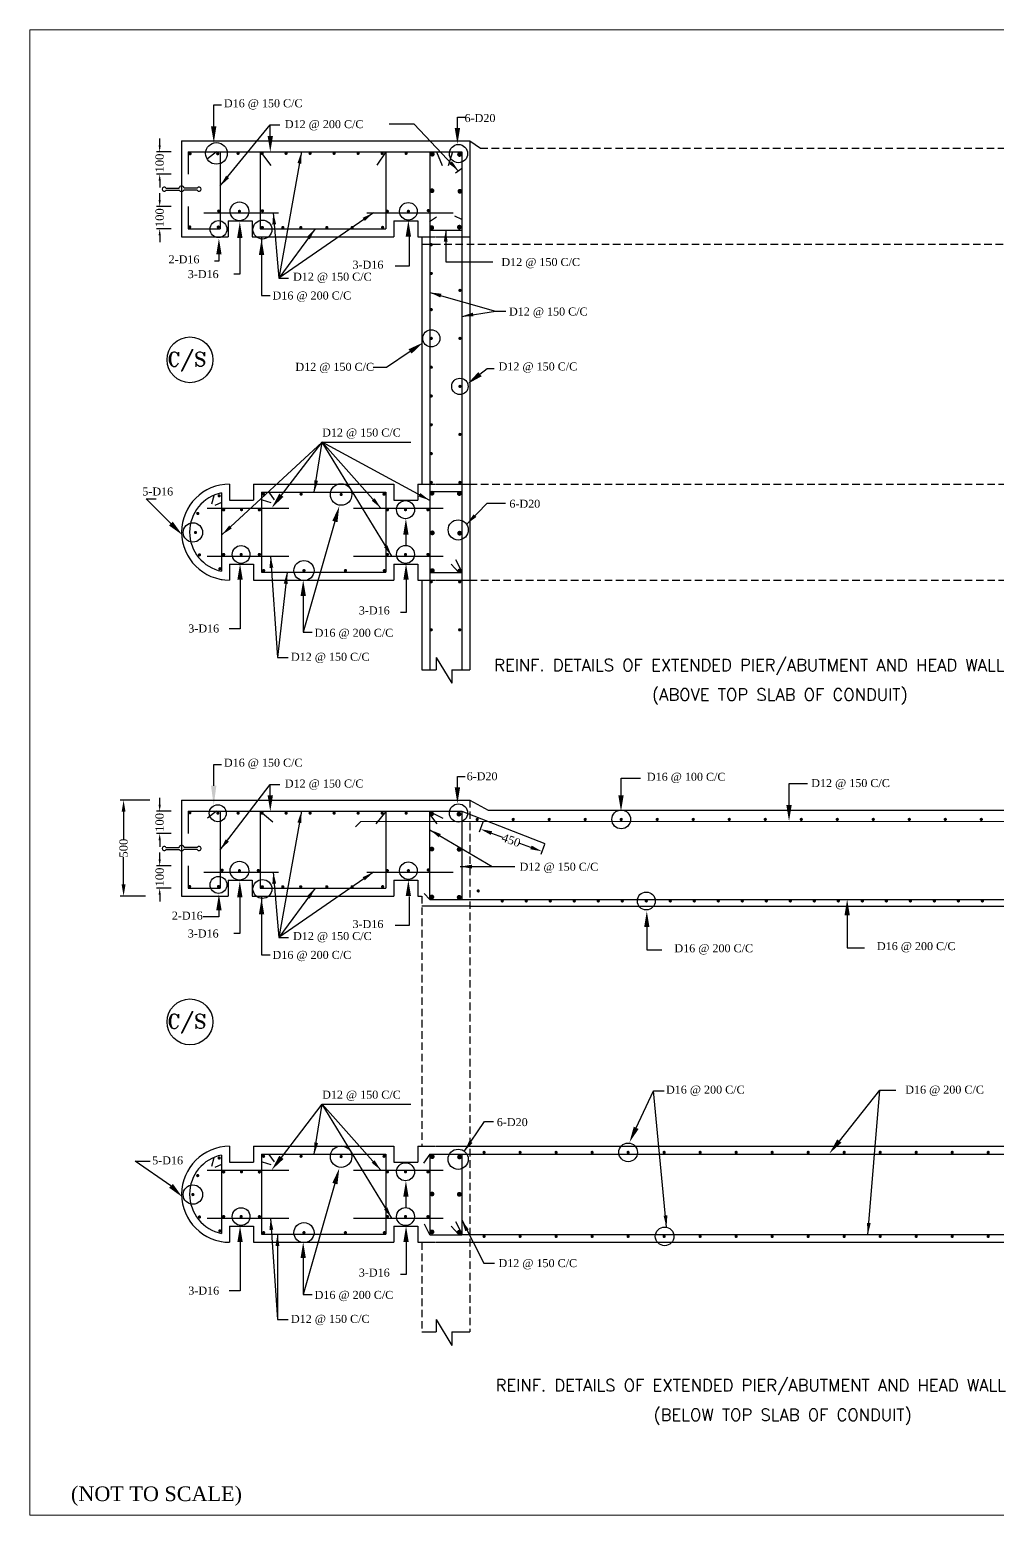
# Model space of a CAD drawing. Extents: x -545075 to 1728153, y -708141 to -305611.
# Drawn here: x 369137 to 398157, y -647264 to -602706 of the extents above; entities that cross this region are included whole.
import ezdxf

# ---------------------------------------------------------------- set-up
doc = ezdxf.new("R2010")
doc.units = 0
doc.header["$MEASUREMENT"] = 0
doc.linetypes.add('DASHED', pattern=[0.75, 0.5, -0.25])
doc.layers.get('0').update_dxf_attribs({"linetype": 'CONTINUOUS'})
doc.layers.get('DEFPOINTS').update_dxf_attribs({"linetype": 'CONTINUOUS'})
doc.layers.add('LINE', color=7, linetype='CONTINUOUS')
doc.styles.add('BIG', font='ROMANT.SHX')
doc.styles.get("Standard").update_dxf_attribs({"font": 'times.ttf', "height": 250})
doc.dimstyles.new('3', dxfattribs={"dimtxt": 225, "dimasz": 350, "dimexe": 100, "dimexo": 25, "dimgap": 9, "dimtad": 0, "dimdec": 0, "dimzin": 0, "dimdsep": 46, "dimtxsty": 'Standard', "dimcen": 0, "dimclrt": 256, "dimadec": 0, "dimazin": 0, "dimtfac": 1, "dimtdec": 0, "dimtofl": 0, "dimtmove": 2, "dimatfit": 3, "dimfxl": 1, "dimtolj": 1, "dimtzin": 0, "dimarcsym": 0})

# ---------------------------------------------------------------- blocks, each defined once
blk = doc.blocks.new('*D390')
at = {"layer": 'DEFPOINTS', "color": 0, "lineweight": -2}
for p in [(373403, -606373), (373035, -607039), (373400, -607039)]:
    blk.add_point(p, dxfattribs=at)
at = {"layer": 'LINE', "color": 0, "lineweight": -2}
for p, q in [((373035, -606173), (373035, -605973)), ((373378, -606373), (372935, -606373)), ((373375, -607039), (372935, -607039)), ((373035, -607239), (373035, -607439))]:
    blk.add_line(p, q, dxfattribs=at)
for points in [[(373002, -606173), (373069, -606173), (373035, -606373)], [(373002, -607239), (373069, -607239), (373035, -607039)]]:
    blk.add_solid(points, dxfattribs=at)
at = {"layer": 'LINE', "insert": (373035, -606706), "char_height": 250, "attachment_point": 5, "rotation": 90}
blk.add_mtext('\\A1;100', dxfattribs=at)
blk = doc.blocks.new('*D391')
at = {"layer": 'DEFPOINTS', "color": 0, "lineweight": -2}
for p in [(373403, -608011), (373035, -608677), (373400, -608677)]:
    blk.add_point(p, dxfattribs=at)
at = {"layer": 'LINE', "color": 0, "lineweight": -2}
for p, q in [((373035, -607811), (373035, -607611)), ((373378, -608011), (372935, -608011)), ((373375, -608677), (372935, -608677)), ((373035, -608877), (373035, -609077))]:
    blk.add_line(p, q, dxfattribs=at)
for points in [[(373002, -607811), (373069, -607811), (373035, -608011)], [(373002, -608877), (373069, -608877), (373035, -608677)]]:
    blk.add_solid(points, dxfattribs=at)
at = {"layer": 'LINE', "insert": (373035, -608344), "char_height": 250, "attachment_point": 5, "rotation": 90}
blk.add_mtext('\\A1;100', dxfattribs=at)
blk = doc.blocks.new('*D392')
at = {"layer": 'DEFPOINTS', "color": 0, "lineweight": -2}
for p in [(373403, -626150), (373035, -626816), (373400, -626816)]:
    blk.add_point(p, dxfattribs=at)
at = {"layer": 'LINE', "color": 0, "lineweight": -2}
for p, q in [((373035, -625950), (373035, -625750)), ((373378, -626150), (372935, -626150)), ((373375, -626816), (372935, -626816)), ((373035, -627016), (373035, -627216))]:
    blk.add_line(p, q, dxfattribs=at)
for points in [[(373002, -625950), (373069, -625950), (373035, -626150)], [(373002, -627016), (373069, -627016), (373035, -626816)]]:
    blk.add_solid(points, dxfattribs=at)
at = {"layer": 'LINE', "insert": (373035, -626483), "char_height": 250, "attachment_point": 5, "rotation": 90}
blk.add_mtext('\\A1;100', dxfattribs=at)
blk = doc.blocks.new('*D393')
at = {"layer": 'DEFPOINTS', "color": 0, "lineweight": -2}
for p in [(373403, -627788), (373035, -628454), (373400, -628454)]:
    blk.add_point(p, dxfattribs=at)
at = {"layer": 'LINE', "color": 0, "lineweight": -2}
for p, q in [((373378, -627788), (372935, -627788)), ((373035, -627588), (373035, -627388)), ((373375, -628454), (372935, -628454)), ((373035, -628654), (373035, -628854))]:
    blk.add_line(p, q, dxfattribs=at)
for points in [[(373002, -627588), (373069, -627588), (373035, -627788)], [(373002, -628654), (373069, -628654), (373035, -628454)]]:
    blk.add_solid(points, dxfattribs=at)
at = {"layer": 'LINE', "insert": (373035, -628121), "char_height": 250, "attachment_point": 5, "rotation": 90}
blk.add_mtext('\\A1;100', dxfattribs=at)
blk = doc.blocks.new('*D559')
at = {"layer": 'DEFPOINTS', "color": 0, "linetype": 'ByBlock', "lineweight": -2}
for p in [(382741, -626450), (384500, -627351), (384584, -627118)]:
    blk.add_point(p, dxfattribs=at)
at = {"layer": 'LINE', "color": 0, "linetype": 'ByBlock', "lineweight": -2}
for p, q in [((382732, -626474), (382622, -626777)), ((382985, -626802), (383318, -626923)), ((384170, -627232), (383838, -627111)), ((384575, -627141), (384465, -627445))]:
    blk.add_line(p, q, dxfattribs=at)
for points in [[(383005, -626748), (382966, -626857), (382656, -626683)], [(384190, -627177), (384151, -627287), (384500, -627351)]]:
    blk.add_solid(points, dxfattribs=at)
at = {"layer": 'LINE', "linetype": 'ByBlock', "lineweight": -2, "insert": (383578, -627017), "char_height": 250, "attachment_point": 5, "rotation": 340.0864}
blk.add_mtext('\\A1;450', dxfattribs=at)
blk = doc.blocks.new('*D560')
at = {"layer": 'DEFPOINTS', "color": 0, "linetype": 'ByBlock', "lineweight": -2}
for p in [(372760, -625814), (371952, -628694), (372635, -628694)]:
    blk.add_point(p, dxfattribs=at)
at = {"layer": 'LINE', "color": 0, "linetype": 'ByBlock', "lineweight": -2}
for p, q in [((372735, -625814), (371852, -625814)), ((371952, -626164), (371952, -626983)), ((371952, -628344), (371952, -627524)), ((372610, -628694), (371852, -628694))]:
    blk.add_line(p, q, dxfattribs=at)
for points in [[(371894, -626164), (372010, -626164), (371952, -625814)], [(371894, -628344), (372010, -628344), (371952, -628694)]]:
    blk.add_solid(points, dxfattribs=at)
at = {"layer": 'LINE', "linetype": 'ByBlock', "lineweight": -2, "insert": (371952, -627254), "char_height": 250, "attachment_point": 5, "rotation": 90}
blk.add_mtext('\\A1;500', dxfattribs=at)

msp = doc.modelspace()

# ---------------------------------------------------------------- linework, layer by layer
at = {"linetype": 'Continuous'}
for p, q in [((373224.365, -607456.024), (373613.391, -607456.024)), ((373224.365, -607522.279), (373624.412, -607522.279)), ((374162.793, -607522.279), (373762.746, -607522.279)), ((374162.793, -607456.024), (373773.768, -607456.024)), ((373224.365, -627233.18), (373613.391, -627233.18)), ((373224.365, -627299.435), (373624.412, -627299.435)), ((374162.793, -627299.435), (373762.746, -627299.435)), ((374162.793, -627233.18), (373773.768, -627233.18))]:
    msp.add_line(p, q, dxfattribs=at)
at = {"color": 7, "linetype": 'ByBlock', "lineweight": 20}
msp.add_lwpolyline([(369136.907, -647264.307), (369136.907, -602706.379), (432148.118, -602706.379), (432148.118, -647264.307), (369136.907, -647264.307)], close=True, dxfattribs=at)
at = {"linetype": 'Continuous'}
for centre, radius, start, end in [((373171.823, -607489.151), 62.114, 32.2309526, 327.7690474), ((373693.579, -607476.729), 82.818, 14.4775122, 165.5224878), ((373693.579, -607476.729), 82.818, 213.367013, 326.632987), ((374215.335, -607489.151), 62.114, 212.2309526, 147.7690474), ((373171.823, -627266.308), 62.114, 32.2309526, 327.7690474), ((373693.579, -627253.885), 82.818, 14.4775122, 165.5224878), ((373693.579, -627253.885), 82.818, 213.367013, 326.632987), ((374215.335, -627266.308), 62.114, 212.2309526, 147.7690474)]:
    msp.add_arc(centre, radius, start, end, dxfattribs=at)
at = {"layer": 'DEFPOINTS', "color": 0, "linetype": 'ByBlock'}
for p in [(392551.45, -606255.729), (392551.45, -626114.885)]:
    msp.add_point(p, dxfattribs=at)
at = {"layer": 'LINE', "color": 5}
for p, q in [((374654.898, -605605.783), (374654.898, -604964.255)), ((374654.898, -604964.255), (374889.874, -604964.255)), ((381965.295, -605329.404), (382200.272, -605329.404)), ((376351.954, -605564.142), (376639.148, -605564.142)), ((375438.154, -608951.241), (375438.154, -610036.163)), ((376090.868, -608916.729), (376090.868, -610676.223)), ((374811.549, -609644.933), (374681.006, -609644.933)), ((375438.154, -610036.163), (375255.394, -610036.163)), ((376613.04, -610154.582), (376900.234, -610154.582)), ((376086.895, -610676.223), (376347.98, -610676.223)), ((380545.875, -612356.086), (379834.803, -612839.728)), ((379834.803, -612839.728), (379434.05, -612839.728)), ((382852.244, -612863.278), (383064.407, -612863.278)), ((376685.105, -616669.298), (377908.053, -615076.718)), ((377908.053, -615076.718), (380566.512, -615076.718)), ((373374.36, -617521.701), (372631.593, -616779.689)), ((372631.593, -616779.689), (372929.24, -616779.689)), ((378290.179, -617457.435), (377339.818, -620780.318)), ((380419.872, -617851.595), (380419.872, -618189.229)), ((375445.705, -619205.941), (375445.705, -620672.193)), ((380424.517, -619205.941), (380424.517, -620185.63)), ((377339.818, -619692.504), (377339.818, -620780.318)), ((380424.517, -620185.63), (380262.165, -620185.63)), ((375445.705, -620672.193), (375121, -620672.193)), ((377339.818, -620780.318), (377610.406, -620780.318)), ((374654.898, -625382.94), (374654.898, -624741.412)), ((374654.898, -624741.412), (374889.874, -624741.412)), ((381965.295, -625106.56), (382200.272, -625106.56)), ((376351.954, -625341.299), (376639.148, -625341.299)), ((386871.469, -625673.527), (386871.469, -625153.01)), ((386871.469, -625153.01), (387453.005, -625153.01)), ((391911.451, -625964), (391911.451, -625314.383)), ((391911.451, -625314.383), (392460.68, -625314.383)), ((376090.868, -628693.885), (376090.868, -630453.379)), ((375438.154, -628728.397), (375438.154, -629813.32)), ((374811.549, -629316.089), (374335.842, -629316.089)), ((393654.198, -629267.065), (393654.198, -630239.429)), ((375438.154, -629813.32), (375255.394, -629813.32)), ((376613.04, -629931.738), (376900.234, -629931.738)), ((387644.989, -629622.087), (387644.989, -630303.979)), ((376090.868, -630453.379), (376351.954, -630453.379)), ((387644.989, -630303.979), (388097.295, -630303.979)), ((393654.198, -630239.429), (394171.119, -630239.429)), ((376685.105, -636528.454), (377908.053, -634935.875)), ((377908.053, -634935.875), (380566.512, -634935.875)), ((387326.205, -635644.059), (387842.186, -634533.161)), ((387842.186, -634533.161), (388164.129, -634533.161)), ((393419.665, -636038.774), (394637.393, -634510.087)), ((394637.393, -634510.087), (395026.659, -634510.087)), ((394637.393, -634510.087), (395117.393, -634510.087)), ((373374.36, -637380.858), (372303, -636638.845)), ((372303, -636638.845), (372754, -636638.845)), ((378290.179, -637316.591), (377339.818, -640639.475)), ((380419.872, -637710.751), (380419.872, -638048.385)), ((375445.705, -639065.097), (375445.705, -640531.349)), ((380424.517, -639065.097), (380424.517, -640044.786)), ((377339.818, -639551.66), (377339.818, -640639.475)), ((380424.517, -640044.786), (380262.165, -640044.786)), ((375445.705, -640531.349), (375121, -640531.349)), ((377339.818, -640639.475), (377610.406, -640639.475))]:
    msp.add_line(p, q, dxfattribs=at)
at = {"layer": 'LINE'}
for p, q in [((381965.295, -605657.947), (381965.295, -605329.404)), ((376351.954, -605892.686), (376351.954, -605564.142)), ((373693.579, -606036.729), (373693.579, -608916.729)), ((373693.579, -606036.729), (382333.579, -606036.729)), ((373890.977, -606372.729), (373888.198, -607038.642)), ((373890.977, -606372.729), (382093.579, -606372.729)), ((374742.899, -606372.729), (374472.549, -606578.595)), ((374850.977, -606372.729), (374850.977, -608676.729)), ((376050.977, -606372.729), (376050.977, -608676.729)), ((376062.522, -606371.771), (376373.521, -606777.07)), ((379813.579, -606373.419), (379543.163, -606771.07)), ((379813.579, -606372.729), (379813.579, -608676.729)), ((381133.579, -606372.729), (381133.579, -621901.604)), ((381332.953, -606371.771), (381504.507, -606777.07)), ((381814.369, -606372.729), (381689.144, -606786.299)), ((382093.579, -606372.729), (382093.579, -621901.604)), ((382333.579, -606036.729), (382333.579, -621901.604)), ((382091.008, -606879.692), (381911.839, -607011.439)), ((373890.977, -608010.815), (373888.198, -608676.729)), ((374361.903, -608196.729), (376602.308, -608196.729)), ((375090.977, -608436.729), (375090.977, -608916.729)), ((375090.977, -608436.729), (375810.977, -608436.729)), ((375810.977, -608436.729), (375810.977, -608916.729)), ((380053.579, -608436.729), (380053.579, -608916.729)), ((380773.579, -608436.729), (380773.579, -608916.729)), ((381124.492, -608457.955), (381334.842, -608317.757)), ((382093.579, -608399.798), (381887.899, -608303.606)), ((380893.579, -608916.729), (380893.579, -616335.729)), ((381133.579, -608717.434), (382093.579, -608717.434)), ((374811.549, -609446.8), (374811.549, -609644.933)), ((382641.048, -613038.633), (382852.244, -612863.278)), ((374893.579, -616599.974), (374893.579, -618951.484)), ((375133.579, -616335.729), (375133.579, -616815.729)), ((375853.579, -616335.729), (375853.579, -616815.729)), ((376093.579, -616575.729), (376093.579, -618975.729)), ((376310.043, -616579.808), (376472.469, -616807.464)), ((379813.579, -616575.729), (379813.579, -618975.729)), ((380053.579, -616335.729), (380053.579, -616815.729)), ((380773.579, -616335.729), (380773.579, -616815.729)), ((381133.579, -616555.253), (382093.579, -616555.253)), ((374658.727, -616685.829), (374586.944, -616938.786)), ((374891.702, -616887.059), (374688.064, -616972.459)), ((376111.888, -616807.464), (376370.206, -616885.597)), ((375133.579, -618735.729), (375133.579, -619215.729)), ((375853.579, -618735.729), (375853.579, -619215.729)), ((380053.579, -618735.729), (380053.579, -619215.729)), ((380773.579, -618735.729), (380773.579, -619215.729)), ((382000.459, -618977.702), (381774.179, -618734.05)), ((374893.579, -619195.588), (374893.579, -619215.729)), ((380893.579, -619215.729), (380893.579, -621901.604)), ((381133.579, -618990.786), (382093.579, -618990.786)), ((381331.461, -621535.105), (381331.461, -621901.604)), ((381331.461, -621535.105), (381796.852, -622309.97)), ((380893.579, -621901.604), (381331.461, -621901.604)), ((381796.852, -621901.604), (381796.852, -622309.97)), ((381796.852, -621901.604), (382333.579, -621901.604)), ((381965.295, -625435.104), (381965.295, -625106.56)), ((376351.954, -625669.842), (376351.954, -625341.299)), ((373693.579, -625813.885), (373693.579, -628693.885)), ((373693.579, -625813.885), (382333.579, -625813.885)), ((373890.977, -626149.885), (373888.198, -626815.798)), ((373890.977, -626149.885), (382093.579, -626149.885)), ((374742.899, -626149.885), (374472.549, -626355.751)), ((374850.977, -626149.885), (374850.977, -628453.885)), ((376050.571, -626148.927), (376433.244, -626469.061)), ((376050.977, -626149.885), (376050.977, -628453.885)), ((379813.579, -626150.575), (379515.28, -626523.541)), ((379813.579, -626149.885), (379813.579, -628453.885)), ((381133.579, -628795.59), (381133.579, -626149.885)), ((381155.62, -626272.894), (381344.507, -626522.536)), ((381190.712, -626187.747), (381527.501, -626350.256)), ((382093.579, -626149.885), (382093.579, -628795.59)), ((373890.977, -627787.972), (373888.198, -628453.885)), ((374361.903, -627973.885), (376602.308, -627973.885)), ((375090.977, -628213.885), (375090.977, -628693.885)), ((375090.977, -628213.885), (375810.977, -628213.885)), ((375810.977, -628213.885), (375810.977, -628693.885)), ((380053.579, -628213.885), (380053.579, -628693.885)), ((380773.579, -628213.885), (380773.579, -628693.885)), ((381142.579, -628791.59), (380968.021, -628615.942)), ((374811.549, -629117.956), (374811.549, -629316.089)), ((381133.579, -628795.59), (382093.579, -628795.59)), ((382093.579, -628795.59), (403069.579, -628795.59)), ((382780.821, -635449.025), (383045.404, -635449.025)), ((375133.579, -636194.885), (375133.579, -636674.885)), ((375853.579, -636194.885), (375853.579, -636674.885)), ((380053.579, -636194.885), (380053.579, -636674.885)), ((380773.579, -636194.885), (380773.579, -636674.885)), ((374658.727, -636544.985), (374586.944, -636797.942)), ((374893.579, -636459.13), (374893.579, -638810.64)), ((376093.579, -636434.885), (376093.579, -638834.885)), ((376111.888, -636666.62), (376370.206, -636744.753)), ((376310.043, -636438.965), (376472.469, -636666.62)), ((379813.579, -636434.885), (379813.579, -638834.885)), ((381133.579, -636437.81), (380952.07, -636701.615)), ((381133.579, -636437.81), (382093.579, -636437.81)), ((381133.579, -636437.81), (381133.579, -638849.943)), ((382093.586, -636437.81), (382093.579, -638849.943)), ((374891.702, -636746.215), (374688.064, -636831.615)), ((375133.579, -638594.885), (375133.579, -639074.885)), ((375853.579, -638594.885), (375853.579, -639074.885)), ((380053.579, -638594.885), (380053.579, -639074.885)), ((380773.579, -638594.885), (380773.579, -639074.885)), ((381133.579, -638849.943), (380978.675, -638531.855)), ((381133.579, -638849.943), (382093.579, -638849.943)), ((382000.459, -638836.859), (381774.179, -638593.206)), ((403069.579, -638847.677), (382093.579, -638847.622)), ((374893.579, -639054.744), (374893.579, -639074.885)), ((381331.461, -641394.261), (381331.461, -641760.761)), ((381331.461, -641394.261), (381796.852, -642169.126)), ((380893.579, -641760.761), (381331.461, -641760.761)), ((381796.852, -641760.761), (381796.852, -642169.126)), ((381796.852, -641760.761), (382333.579, -641760.761))]:
    msp.add_line(p, q, dxfattribs=at)
at = {"layer": 'LINE', "color": 0, "linetype": 'ByBlock', "lineweight": -2}
for p, q in [((382333.579, -606036.729), (382652.842, -606255.729)), ((382333.579, -625813.885), (382886.842, -626114.885)), ((379067.842, -626450.885), (378912.842, -626611)), ((382093.579, -626149.885), (384583.991, -627117.751)), ((382333.579, -628994.885), (380893.579, -628994.885))]:
    msp.add_line(p, q, dxfattribs=at)
at = {"layer": 'LINE', "color": 0, "linetype": 'DASHED', "ltscale": 450}
for p, q in [((382652.842, -606255.729), (400155.999, -606255.729)), ((380893.579, -609135.729), (402829.579, -609135.729)), ((382333.579, -616335.729), (402829.579, -616335.729)), ((382333.579, -619215.729), (402829.579, -619215.729)), ((382333.579, -625813.885), (382333.579, -641760.761)), ((380893.579, -628693.885), (380893.579, -636194.885)), ((380893.579, -639074.885), (380893.579, -641760.761))]:
    msp.add_line(p, q, dxfattribs=at)
at = {"layer": 'LINE', "linetype": 'Continuous'}
for p, q in [((379247.441, -608196.729), (381840.899, -608196.729)), ((379290.043, -608196.729), (381650.341, -608196.729)), ((380053.579, -608436.729), (380173.579, -608436.729)), ((380053.579, -608436.729), (380773.579, -608436.729)), ((373693.579, -608916.729), (375090.977, -608916.729)), ((373890.977, -608676.729), (374850.977, -608676.729)), ((375810.977, -608916.729), (380010.977, -608916.729)), ((376050.977, -608676.729), (379770.977, -608676.729)), ((378733.579, -608916.729), (380053.579, -608916.729)), ((378832.99, -608676.729), (379813.579, -608676.729)), ((375853.579, -616335.729), (380053.579, -616335.729)), ((376093.579, -616575.729), (379813.579, -616575.729)), ((374458.008, -617055.729), (376905.367, -617055.729)), ((375133.579, -616815.729), (375853.579, -616815.729)), ((378847.072, -617055.729), (381537.144, -617055.729)), ((380053.579, -616815.729), (380773.579, -616815.729)), ((380053.579, -616815.729), (380173.579, -616815.729)), ((374458.008, -618495.729), (376905.367, -618495.729)), ((375133.579, -618735.729), (375853.579, -618735.729)), ((378847.072, -618495.729), (381537.144, -618495.729)), ((380053.579, -618735.729), (380773.579, -618735.729)), ((380053.579, -618735.729), (380173.579, -618735.729)), ((375853.579, -619215.729), (380053.579, -619215.729)), ((376093.579, -618975.729), (379813.579, -618975.729)), ((379067.842, -626450.885), (404628.764, -626445.043)), ((382886.842, -626114.885), (399926.383, -626114.885)), ((379247.441, -627973.885), (381840.899, -627973.885)), ((379290.043, -627973.885), (381650.341, -627973.885)), ((380053.579, -628213.885), (380173.579, -628213.885)), ((380053.579, -628213.885), (380773.579, -628213.885)), ((373693.579, -628693.885), (375090.977, -628693.885)), ((373890.977, -628453.885), (374850.977, -628453.885)), ((375810.977, -628693.885), (380010.977, -628693.885)), ((376050.977, -628453.885), (379770.977, -628453.885)), ((378733.579, -628693.885), (380053.579, -628693.885)), ((378832.99, -628453.885), (379813.579, -628453.885)), ((382333.579, -628994.885), (402829.579, -628994.885)), ((375853.579, -636194.885), (380053.579, -636194.885)), ((382333.579, -636194.885), (402829.579, -636194.885)), ((375133.579, -636674.885), (375853.579, -636674.885)), ((376093.579, -636434.885), (379813.579, -636434.885)), ((380053.579, -636674.885), (380773.579, -636674.885)), ((380053.579, -636674.885), (380173.579, -636674.885)), ((381692.926, -636437.919), (403069.579, -636432.078)), ((374458.008, -636914.885), (376905.367, -636914.885)), ((378847.072, -636914.885), (381537.144, -636914.885)), ((374458.008, -638354.885), (376905.367, -638354.885)), ((378847.072, -638354.885), (381537.144, -638354.885)), ((375133.579, -638594.885), (375853.579, -638594.885)), ((376093.579, -638834.885), (379813.579, -638834.885)), ((380053.579, -638594.885), (380773.579, -638594.885)), ((380053.579, -638594.885), (380173.579, -638594.885)), ((375853.579, -639074.885), (380053.579, -639074.885)), ((382333.579, -639074.885), (402829.579, -639074.885))]:
    msp.add_line(p, q, dxfattribs=at)
at = {"layer": 'LINE', "linetype": 'DASHED'}
for p, q in [((380773.579, -608916.729), (382333.579, -608916.729)), ((380773.579, -616335.729), (382333.579, -616335.729)), ((380773.579, -619215.729), (382333.579, -619215.729)), ((380773.579, -628693.885), (380893.579, -628693.885)), ((380773.579, -636194.885), (382333.579, -636194.885)), ((380773.579, -639074.885), (382333.579, -639074.885))]:
    msp.add_line(p, q, dxfattribs=at)
at = {"layer": 'LINE'}
for points, const_width in [([(373922.091, -606426.365, 1), (373970.091, -606426.365, 1)], 48), ([(374751.091, -606426.365, 1), (374799.091, -606426.365, 1)], 48), ([(375362.091, -606415.365, 1), (375410.091, -606415.365, 1)], 48), ([(376082.091, -606415.365, 1), (376130.091, -606415.365, 1)], 48), ([(376802.091, -606415.365, 1), (376850.091, -606415.365, 1)], 48), ([(377522.091, -606415.365, 1), (377570.091, -606415.365, 1)], 48), ([(378242.091, -606415.365, 1), (378290.091, -606415.365, 1)], 48), ([(378962.091, -606415.365, 1), (379010.091, -606415.365, 1)], 48), ([(379682.091, -606415.365, 1), (379730.091, -606415.365, 1)], 48), ([(380402.091, -606415.365, 1), (380450.091, -606415.365, 1)], 48), ([(381173.726, -606438.443, 1), (381245.726, -606438.443, 1)], 72), ([(381992.573, -606448.419, 1), (382064.573, -606448.419, 1)], 72), ([(381166.09, -607535.791, 1), (381238.09, -607535.791, 1)], 72), ([(382004.735, -607551.75, 1), (382076.735, -607551.75, 1)], 72), ([(374782.025, -608146.69, 1), (374830.025, -608146.69, 1)], 48), ([(375403.089, -608153.508, 1), (375451.089, -608153.508, 1)], 48), ([(376092.401, -608138.619, 1), (376140.401, -608138.619, 1)], 48), ([(379838.368, -608152.342, 1), (379886.368, -608152.342, 1)], 48), ([(380471.122, -608152.342, 1), (380519.122, -608152.342, 1)], 48), ([(381066.096, -608131.831, 1), (381114.096, -608131.831, 1)], 48), ([(373913.441, -608623.582, 1), (373961.441, -608623.582, 1)], 48), ([(374768.2, -608625.582, 1), (374816.2, -608625.582, 1)], 48), ([(376089.995, -608639.459, 1), (376137.995, -608639.459, 1)], 48), ([(376703.409, -608639.459, 1), (376751.409, -608639.459, 1)], 48), ([(377241.701, -608639.459, 1), (377289.701, -608639.459, 1)], 48), ([(378022.409, -608639.459, 1), (378070.409, -608639.459, 1)], 48), ([(378782.205, -608639.459, 1), (378830.205, -608639.459, 1)], 48), ([(379697.541, -608636.193, 1), (379745.541, -608636.193, 1)], 48), ([(381158.106, -608644.97, 1), (381230.106, -608644.97, 1)], 72), ([(381988.761, -608629.011, 1), (382060.761, -608629.011, 1)], 72), ([(381156.545, -609153.872, 1), (381204.545, -609153.872, 1)], 48), ([(381156.545, -610017.872, 1), (381204.545, -610017.872, 1)], 48), ([(382015.657, -610524.872, 1), (382063.657, -610524.872, 1)], 48), ([(381156.545, -611100.872, 1), (381204.545, -611100.872, 1)], 48), ([(381156.545, -611964.872, 1), (381204.545, -611964.872, 1)], 48), ([(382015.657, -611964.872, 1), (382063.657, -611964.872, 1)], 48), ([(381156.545, -612828.872, 1), (381204.545, -612828.872, 1)], 48), ([(382015.657, -613404.872, 1), (382063.657, -613404.872, 1)], 48), ([(381156.545, -613692.872, 1), (381204.545, -613692.872, 1)], 48), ([(381156.545, -614556.872, 1), (381204.545, -614556.872, 1)], 48), ([(382015.657, -614844.872, 1), (382063.657, -614844.872, 1)], 48), ([(381156.545, -615420.872, 1), (381204.545, -615420.872, 1)], 48), ([(374795.467, -616688.038, 1), (374843.467, -616688.038, 1)], 48), ([(376127.082, -616636.967, 1), (376175.082, -616636.967, 1)], 48), ([(377251.995, -616636.967, 1), (377299.995, -616636.967, 1)], 48), ([(378453.173, -616646.491, 1), (378501.173, -616646.491, 1)], 48), ([(379740.149, -616636.967, 1), (379788.149, -616636.967, 1)], 48), ([(381167.912, -616608.049, 1), (381239.912, -616608.049, 1)], 72), ([(381156.545, -616284.872, 1), (381204.545, -616284.872, 1)], 48), ([(381986.759, -616618.025, 1), (382058.759, -616618.025, 1)], 72), ([(382015.657, -616284.872, 1), (382063.657, -616284.872, 1)], 48), ([(374930.025, -617107.849, 1), (374978.025, -617107.849, 1)], 48), ([(375465.845, -617101.346, 1), (375513.845, -617101.346, 1)], 48), ([(376001.233, -617107.849, 1), (376049.233, -617107.849, 1)], 48), ([(379840.372, -617105.635, 1), (379888.372, -617105.635, 1)], 48), ([(380383.893, -617101.515, 1), (380431.893, -617101.515, 1)], 48), ([(381057.861, -617105.635, 1), (381105.861, -617105.635, 1)], 48), ([(374152.637, -617216.28, 1), (374200.637, -617216.28, 1)], 48), ([(374084.482, -617785.954, 1), (374132.482, -617785.954, 1)], 48), ([(381176.07, -617797.649, 1), (381248.07, -617797.649, 1)], 72), ([(381994.917, -617807.625, 1), (382066.917, -617807.625, 1)], 72), ([(374204.478, -618459.204, 1), (374252.478, -618459.204, 1)], 48), ([(374930.025, -618445.963, 1), (374978.025, -618445.963, 1)], 48), ([(375453.148, -618445.963, 1), (375501.148, -618445.963, 1)], 48), ([(376001.233, -618445.963, 1), (376049.233, -618445.963, 1)], 48), ([(379840.372, -618445.084, 1), (379888.372, -618445.084, 1)], 48), ([(380383.893, -618445.084, 1), (380431.893, -618445.084, 1)], 48), ([(381057.861, -618445.084, 1), (381105.861, -618445.084, 1)], 48), ([(374816.204, -618873.512, 1), (374864.204, -618873.512, 1)], 48), ([(376128.951, -618928.39, 1), (376176.951, -618928.39, 1)], 48), ([(377338.852, -618928.39, 1), (377386.852, -618928.39, 1)], 48), ([(378581.902, -618928.39, 1), (378629.902, -618928.39, 1)], 48), ([(379750.368, -618928.39, 1), (379798.368, -618928.39, 1)], 48), ([(381176.186, -618932.435, 1), (381248.186, -618932.435, 1)], 72), ([(381995.033, -618942.411, 1), (382067.033, -618942.411, 1)], 72), ([(381156.545, -619266.303, 1), (381204.545, -619266.303, 1)], 48), ([(382009.479, -619266.303, 1), (382057.479, -619266.303, 1)], 48), ([(381156.545, -620706.303, 1), (381204.545, -620706.303, 1)], 48), ([(382009.479, -620706.303, 1), (382057.479, -620706.303, 1)], 48), ([(373917.091, -626191.521, 1), (373965.091, -626191.521, 1)], 48), ([(374754.091, -626206.521, 1), (374802.091, -626206.521, 1)], 48), ([(375362.091, -626204.521, 1), (375410.091, -626204.521, 1)], 48), ([(376082.091, -626204.521, 1), (376130.091, -626204.521, 1)], 48), ([(376802.091, -626204.521, 1), (376850.091, -626204.521, 1)], 48), ([(377522.091, -626204.521, 1), (377570.091, -626204.521, 1)], 48), ([(378242.091, -626204.521, 1), (378290.091, -626204.521, 1)], 48), ([(378962.091, -626204.521, 1), (379010.091, -626204.521, 1)], 48), ([(379682.091, -626204.521, 1), (379730.091, -626204.521, 1)], 48), ([(380402.091, -626204.521, 1), (380450.091, -626204.521, 1)], 48), ([(381154.712, -626223.747, 1), (381226.712, -626223.747, 1)], 72), ([(381973.559, -626233.724, 1), (382045.559, -626233.724, 1)], 72), ([(382534.019, -626394.42, 1), (382582.019, -626394.42, 1)], 48), ([(383614.019, -626392.42, 1), (383662.019, -626392.42, 1)], 48), ([(384694.019, -626392.42, 1), (384742.019, -626392.42, 1)], 48), ([(385774.019, -626392.42, 1), (385822.019, -626392.42, 1)], 48), ([(386854.019, -626392.42, 1), (386902.019, -626392.42, 1)], 48), ([(387934.019, -626392.42, 1), (387982.019, -626392.42, 1)], 48), ([(389014.019, -626392.42, 1), (389062.019, -626392.42, 1)], 48), ([(390094.019, -626392.42, 1), (390142.019, -626392.42, 1)], 48), ([(391174.019, -626392.42, 1), (391222.019, -626392.42, 1)], 48), ([(392254.019, -626392.42, 1), (392302.019, -626392.42, 1)], 48), ([(393334.019, -626392.42, 1), (393382.019, -626392.42, 1)], 48), ([(394414.019, -626392.42, 1), (394462.019, -626392.42, 1)], 48), ([(395494.019, -626392.42, 1), (395542.019, -626392.42, 1)], 48), ([(396574.019, -626392.42, 1), (396622.019, -626392.42, 1)], 48), ([(397654.019, -626392.42, 1), (397702.019, -626392.42, 1)], 48), ([(381162.87, -627282.451, 1), (381234.87, -627282.451, 1)], 72), ([(381981.717, -627292.428, 1), (382053.717, -627292.428, 1)], 72), ([(374884.765, -627913.58, 1), (374932.765, -627913.58, 1)], 48), ([(375403.089, -627930.664, 1), (375451.089, -627930.664, 1)], 48), ([(375969.115, -627926.038, 1), (376017.115, -627926.038, 1)], 48), ([(379838.368, -627929.498, 1), (379886.368, -627929.498, 1)], 48), ([(380471.122, -627929.498, 1), (380519.122, -627929.498, 1)], 48), ([(381066.096, -627908.987, 1), (381114.096, -627908.987, 1)], 48), ([(373908.441, -628404.738, 1), (373956.441, -628404.738, 1)], 48), ([(374775.2, -628404.738, 1), (374823.2, -628404.738, 1)], 48), ([(376089.995, -628412.615, 1), (376137.995, -628412.615, 1)], 48), ([(376703.409, -628412.615, 1), (376751.409, -628412.615, 1)], 48), ([(377241.701, -628412.615, 1), (377289.701, -628412.615, 1)], 48), ([(378022.409, -628412.615, 1), (378070.409, -628412.615, 1)], 48), ([(378782.205, -628412.615, 1), (378830.205, -628412.615, 1)], 48), ([(379697.541, -628409.349, 1), (379745.541, -628409.349, 1)], 48), ([(381162.986, -628718.238, 1), (381234.986, -628718.238, 1)], 72), ([(381981.833, -628728.214, 1), (382053.833, -628728.214, 1)], 72), ([(382565.343, -628537.388, 1), (382613.343, -628537.388, 1)], 48), ([(383285.343, -628838.388, 1), (383333.343, -628838.388, 1)], 48), ([(384005.343, -628838.388, 1), (384053.343, -628838.388, 1)], 48), ([(384005.343, -628838.388, 1), (384053.343, -628838.388, 1)], 48), ([(384725.343, -628838.388, 1), (384773.343, -628838.388, 1)], 48), ([(385445.343, -628838.388, 1), (385493.343, -628838.388, 1)], 48), ([(386165.343, -628838.388, 1), (386213.343, -628838.388, 1)], 48), ([(386885.343, -628838.388, 1), (386933.343, -628838.388, 1)], 48), ([(387605.343, -628838.388, 1), (387653.343, -628838.388, 1)], 48), ([(388325.343, -628838.388, 1), (388373.343, -628838.388, 1)], 48), ([(389045.343, -628838.388, 1), (389093.343, -628838.388, 1)], 48), ([(389765.343, -628838.388, 1), (389813.343, -628838.388, 1)], 48), ([(390485.343, -628838.388, 1), (390533.343, -628838.388, 1)], 48), ([(391205.343, -628838.388, 1), (391253.343, -628838.388, 1)], 48), ([(391925.343, -628838.388, 1), (391973.343, -628838.388, 1)], 48), ([(392645.343, -628838.388, 1), (392693.343, -628838.388, 1)], 48), ([(393365.343, -628838.388, 1), (393413.343, -628838.388, 1)], 48), ([(394085.343, -628838.388, 1), (394133.343, -628838.388, 1)], 48), ([(394805.343, -628838.388, 1), (394853.343, -628838.388, 1)], 48), ([(395525.343, -628838.388, 1), (395573.343, -628838.388, 1)], 48), ([(396245.343, -628838.388, 1), (396293.343, -628838.388, 1)], 48), ([(396965.343, -628838.388, 1), (397013.343, -628838.388, 1)], 48), ([(397685.343, -628838.388, 1), (397733.343, -628838.388, 1)], 48), ([(374795.467, -636547.194, 1), (374843.467, -636547.194, 1)], 48), ([(376127.082, -636496.123, 1), (376175.082, -636496.123, 1)], 48), ([(377251.995, -636496.123, 1), (377299.995, -636496.123, 1)], 48), ([(378453.173, -636505.647, 1), (378501.173, -636505.647, 1)], 48), ([(379740.149, -636496.123, 1), (379788.149, -636496.123, 1)], 48), ([(381173.824, -636506.88, 1), (381245.824, -636506.88, 1)], 72), ([(381992.672, -636516.856, 1), (382064.672, -636516.856, 1)], 72), ([(382740.898, -636379.454, 1), (382788.898, -636379.454, 1)], 48), ([(383820.898, -636379.454, 1), (383868.898, -636379.454, 1)], 48), ([(384900.898, -636379.454, 1), (384948.898, -636379.454, 1)], 48), ([(385980.898, -636379.454, 1), (386028.898, -636379.454, 1)], 48), ([(387060.898, -636379.454, 1), (387108.898, -636379.454, 1)], 48), ([(388140.898, -636379.454, 1), (388188.898, -636379.454, 1)], 48), ([(389220.898, -636379.454, 1), (389268.898, -636379.454, 1)], 48), ([(390300.898, -636379.454, 1), (390348.898, -636379.454, 1)], 48), ([(391380.898, -636379.454, 1), (391428.898, -636379.454, 1)], 48), ([(392460.898, -636379.454, 1), (392508.898, -636379.454, 1)], 48), ([(393540.898, -636379.454, 1), (393588.898, -636379.454, 1)], 48), ([(394620.898, -636379.454, 1), (394668.898, -636379.454, 1)], 48), ([(395700.898, -636379.454, 1), (395748.898, -636379.454, 1)], 48), ([(396780.898, -636379.454, 1), (396828.898, -636379.454, 1)], 48), ([(397860.898, -636379.454, 1), (397908.898, -636379.454, 1)], 48), ([(374152.637, -637075.436, 1), (374200.637, -637075.436, 1)], 48), ([(374930.025, -636967.005, 1), (374978.025, -636967.005, 1)], 48), ([(375465.845, -636960.502, 1), (375513.845, -636960.502, 1)], 48), ([(376001.233, -636967.005, 1), (376049.233, -636967.005, 1)], 48), ([(379840.372, -636964.792, 1), (379888.372, -636964.792, 1)], 48), ([(380383.893, -636960.671, 1), (380431.893, -636960.671, 1)], 48), ([(381057.861, -636964.792, 1), (381105.861, -636964.792, 1)], 48), ([(374007.482, -637645.11, 1), (374055.482, -637645.11, 1)], 48), ([(381167.471, -637628.582, 1), (381239.471, -637628.582, 1)], 72), ([(381986.318, -637638.558, 1), (382058.318, -637638.558, 1)], 72), ([(374204.478, -638318.36, 1), (374252.478, -638318.36, 1)], 48), ([(374930.025, -638305.12, 1), (374978.025, -638305.12, 1)], 48), ([(375453.148, -638305.12, 1), (375501.148, -638305.12, 1)], 48), ([(376001.233, -638305.12, 1), (376049.233, -638305.12, 1)], 48), ([(379840.372, -638304.24, 1), (379888.372, -638304.24, 1)], 48), ([(380383.893, -638304.24, 1), (380431.893, -638304.24, 1)], 48), ([(381057.861, -638304.24, 1), (381105.861, -638304.24, 1)], 48), ([(374816.204, -638732.668, 1), (374864.204, -638732.668, 1)], 48), ([(376128.951, -638787.546, 1), (376176.951, -638787.546, 1)], 48), ([(377338.852, -638787.546, 1), (377386.852, -638787.546, 1)], 48), ([(378581.902, -638787.546, 1), (378629.902, -638787.546, 1)], 48), ([(379750.368, -638787.546, 1), (379798.368, -638787.546, 1)], 48), ([(381166.902, -638764.249, 1), (381238.902, -638764.249, 1)], 72), ([(381985.75, -638774.226, 1), (382057.75, -638774.226, 1)], 72), ([(382740.898, -638898.983, 1), (382788.898, -638898.983, 1)], 48), ([(383820.898, -638898.983, 1), (383868.898, -638898.983, 1)], 48), ([(384900.898, -638898.983, 1), (384948.898, -638898.983, 1)], 48), ([(385980.898, -638898.983, 1), (386028.898, -638898.983, 1)], 48), ([(387060.898, -638898.983, 1), (387108.898, -638898.983, 1)], 48), ([(388140.898, -638898.983, 1), (388188.898, -638898.983, 1)], 48), ([(389220.898, -638898.983, 1), (389268.898, -638898.983, 1)], 48), ([(390300.898, -638898.983, 1), (390348.898, -638898.983, 1)], 48), ([(391380.898, -638898.983, 1), (391428.898, -638898.983, 1)], 48), ([(392460.898, -638898.983, 1), (392508.898, -638898.983, 1)], 48), ([(393540.898, -638898.983, 1), (393588.898, -638898.983, 1)], 48), ([(394620.898, -638898.983, 1), (394668.898, -638898.983, 1)], 48), ([(395700.898, -638898.983, 1), (395748.898, -638898.983, 1)], 48), ([(396780.898, -638898.983, 1), (396828.898, -638898.983, 1)], 48), ([(397860.898, -638898.983, 1), (397908.898, -638898.983, 1)], 48)]:
    msp.add_lwpolyline(points, format="xyb", close=True, dxfattribs=dict(at, const_width=const_width))
for points in [[(380513.502, -608922.664), (380513.502, -609800.753), (380095.808, -609800.753)], [(382080.537, -618977.702), (382080.537, -618916.274), (381922.39, -618606.888)], [(380513.502, -628699.82), (380513.502, -629577.909), (380095.808, -629577.909)], [(382080.537, -638836.859), (382080.537, -638775.43), (381922.39, -638466.044)]]:
    msp.add_lwpolyline(points, dxfattribs=at)
for centre, radius in [((374738.091, -606415.365), 325.286), ((381996.772, -606421.656), 274.014), ((375427.089, -608153.508), 280.936), ((380495.122, -608152.342), 263.481), ((374799.2, -608685.952), 254.086), ((376116.401, -608701.639), 283.992), ((381180.545, -611964.872), 257.273), ((373943.83, -612606.677), 687.184), ((382039.657, -613404.872), 246.817), ((378477.173, -616646.491), 322.419), ((380407.893, -617101.515), 270.455), ((374031.482, -617785.954), 291.122), ((381989.181, -617709.207), 302.767), ((375477.148, -618445.963), 266.204), ((380407.893, -618445.084), 269.549), ((377362.852, -618928.39), 301.961), ((374778.091, -626206.521), 255.354), ((381996.772, -626198.812), 274.014), ((386878.019, -626392.42), 280.394), ((375427.089, -627930.664), 280.936), ((380495.122, -627929.498), 263.481), ((374799.2, -628357.108), 254.086), ((376116.401, -628478.795), 283.992), ((387629.343, -628838.388), 268.128), ((373943.83, -632465.834), 687.184), ((378477.173, -636505.647), 322.419), ((381985.938, -636586.761), 302.767), ((387084.898, -636379.454), 280.394), ((380407.893, -636960.671), 270.455), ((374031.482, -637645.11), 291.122), ((375477.148, -638305.12), 266.204), ((380407.893, -638304.24), 269.549), ((377362.852, -638787.546), 301.961), ((388180.171, -638898.983), 280.394)]:
    msp.add_circle(centre, radius, dxfattribs=at)
at = {"layer": 'LINE', "linetype": 'Continuous'}
for centre, radius, start, end in [((375133.579, -617775.729), 1440, 90, 270), ((375133.579, -617775.729), 1200, 101.536959, 258.463041), ((375133.579, -637634.885), 1440, 90, 270), ((375133.579, -637634.885), 1200, 101.536959, 258.463041)]:
    msp.add_arc(centre, radius, start, end, dxfattribs=at)
at = {"layer": 'LINE', "color": 5}
for points in [[(374734.898, -605605.783), (374574.898, -605605.783), (374658.479, -606099.971)], [(376431.954, -605892.686), (376271.954, -605892.686), (376351.954, -606372.686)], [(382045.295, -605657.947), (381885.295, -605657.947), (381965.295, -606137.947)], [(375358.154, -608951.241), (375518.154, -608951.241), (375438.154, -608471.241)], [(380413.601, -608913.167), (380573.601, -608913.167), (380493.601, -608433.167)], [(374731.549, -609446.8), (374891.549, -609446.8), (374811.549, -608966.8)], [(376010.868, -609462.486), (376170.868, -609462.486), (376090.868, -608982.486)], [(380500.883, -612289.937), (380590.867, -612422.236), (380942.77, -612086.134)], [(382690.322, -613101.657), (382591.775, -612975.608), (382262.9, -613334.274)], [(376748.556, -616718.022), (376621.655, -616620.574), (376392.762, -617050.002)], [(378213.263, -617435.437), (378367.095, -617479.434), (378422.169, -616995.939)], [(373430.9, -617465.104), (373317.821, -617578.299), (373713.944, -617860.94)], [(380339.872, -617851.595), (380499.872, -617851.595), (380419.872, -617371.595)], [(375365.705, -619205.941), (375525.705, -619205.941), (375445.705, -618725.941)], [(380344.517, -619205.941), (380504.517, -619205.941), (380424.517, -618725.941)], [(377259.818, -619692.504), (377419.818, -619692.504), (377339.818, -619212.504)], [(374734.898, -625382.94), (374574.898, -625382.94), (374655.903, -625982.298)], [(382045.295, -625435.104), (381885.295, -625435.104), (381965.295, -625915.104)], [(376431.954, -625669.842), (376271.954, -625669.842), (376351.954, -626149.842)], [(386951.469, -625673.527), (386791.469, -625673.527), (386871.469, -626153.527)], [(391991.451, -625964), (391831.451, -625964), (391911.451, -626444)], [(375358.154, -628728.397), (375518.154, -628728.397), (375438.154, -628248.397)], [(380413.601, -628690.324), (380573.601, -628690.324), (380493.601, -628210.324)], [(374731.549, -629117.956), (374891.549, -629117.956), (374811.549, -628637.956)], [(376010.868, -629239.642), (376170.868, -629239.642), (376090.868, -628759.642)], [(387564.989, -629622.087), (387724.989, -629622.087), (387644.989, -629142.087)], [(393574.198, -629267.065), (393734.198, -629267.065), (393654.198, -628787.065)], [(387398.761, -635677.759), (387253.65, -635610.359), (387124.005, -636079.392)], [(393482.239, -636088.619), (393357.092, -635988.929), (393120.594, -636414.216)], [(376748.556, -636577.178), (376621.655, -636479.73), (376392.762, -636909.158)], [(378213.263, -637294.593), (378367.095, -637338.59), (378422.169, -636855.095)], [(373430.9, -637324.26), (373317.821, -637437.455), (373713.944, -637720.096)], [(380339.872, -637710.751), (380499.872, -637710.751), (380419.872, -637230.751)], [(375365.705, -639065.097), (375525.705, -639065.097), (375445.705, -638585.097)], [(380344.517, -639065.097), (380504.517, -639065.097), (380424.517, -638585.097)], [(377259.818, -639551.66), (377419.818, -639551.66), (377339.818, -639071.66)]]:
    msp.add_solid(points, dxfattribs=at)

# ---------------------------------------------------------------- texts
at = {"color": 0, "linetype": 'Continuous', "lineweight": -2}
msp.add_text('(NOT TO SCALE)', height=439.6904, dxfattribs=at).set_placement((370374.727, -646838.392))
at = {"layer": 'LINE'}
for s, p in [('D16 @ 150 C/C', (374961.356, -605032.879)), ('D12 @ 200 C/C', (376788.955, -605658.848)), (' 6-D20', (382088.994, -605476.274)), (' 2-D16 ', (373212.082, -609713.557)), ('D12 @ 150 C/C', (383284.218, -609794.423)), (' 3-D16 ', (373786.47, -610156.951)), ('D12 @ 150 C/C', (377035.314, -610234.066)), (' 3-D16 ', (378727.585, -609873.79)), ('D16 @ 200 C/C', (376421.206, -610798.611)), ('D12 @ 150 C/C', (383512.264, -611279.172)), ('D12 @ 150 C/C', (377106.993, -612937.918)), ('D12 @ 150 C/C', (383200.805, -612925.987)), ('D12 @ 150 C/C', (377908.398, -614908.675)), ('5-D16 ', (372513.485, -616676.964)), ('6-D20', (383522.735, -617044.473)), ('3-D16 ', (379007.588, -620245.092)), ('3-D16 ', (373893.482, -620785.718)), ('D16 @ 200 C/C', (377682.997, -620914.434)), ('D12 @ 150 C/C', (376972.33, -621633.993)), ('D16 @ 150 C/C', (374961.356, -624810.035)), (' 6-D20', (382151.224, -625218.678)), ('D16 @ 100 C/C', (387647.474, -625233.226)), ('D12 @ 150 C/C', (376788.955, -625436.004)), ('D12 @ 150 C/C', (392577.499, -625422.541)), ('D12 @ 150 C/C', (383831.202, -627932.144)), (' 2-D16 ', (373308.838, -629398.433)), (' 3-D16 ', (378727.585, -629650.946)), (' 3-D16 ', (373786.47, -629934.107)), ('D12 @ 150 C/C', (377035.314, -630011.222)), ('D16 @ 200 C/C', (376421.206, -630575.768)), ('D16 @ 200 C/C', (388473.807, -630377.237)), ('D16 @ 200 C/C', (394547.632, -630312.688)), ('D16 @ 200 C/C', (388221.315, -634617.168)), ('D16 @ 200 C/C', (395397.079, -634617.168)), ('D12 @ 150 C/C', (377908.398, -634767.832)), ('6-D20', (383147.579, -635591.807)), ('5-D16 ', (372808.889, -636738.068)), ('D12 @ 150 C/C', (383196.759, -639820.975)), ('3-D16 ', (379007.588, -640104.249)), ('3-D16 ', (373893.482, -640644.874)), ('D16 @ 200 C/C', (377682.997, -640773.59)), ('D12 @ 150 C/C', (376972.33, -641493.149))]:
    msp.add_text(s, height=240, dxfattribs=at).set_placement(p)
at = {"layer": 'LINE', "style": 'BIG'}
for s, height, p in [('C/S', 425, (373266.904, -612803.073)), ('REINF. DETAILS OF EXTENDED PIER/ABUTMENT AND HEAD WALL', 360, (383066.52, -621943.282)), ('(ABOVE TOP SLAB OF CONDUIT)', 360, (387799.483, -622830.742)), ('C/S', 425, (373266.904, -632662.229)), ('REINF. DETAILS OF EXTENDED PIER/ABUTMENT AND HEAD WALL', 360, (383112.253, -643545.155)), ('(BELOW TOP SLAB OF CONDUIT)', 360, (387845.216, -644432.615))]:
    msp.add_text(s, height=height, dxfattribs=at).set_placement(p)

# ---------------------------------------------------------------- dimensions: what is measured, and where the dimension line sits
at = {"layer": 'LINE'}
for base, p1, p2, override, picture, middle in [((373035.378, -607038.642), (373402.582, -606372.729), (373399.803, -607038.642), {"dimtxt": 200, "dimasz": 200, "dimfxl": 700}, '*D390', (373035.378, -606705.685)), ((373035.378, -608676.729), (373402.582, -608010.815), (373399.803, -608676.729), {"dimtxt": 200, "dimasz": 200, "dimexe": 100, "dimfxl": 700}, '*D391', (373035.378, -608343.772)), ((373035.378, -626815.798), (373402.582, -626149.885), (373399.803, -626815.798), {"dimtxt": 200, "dimasz": 200, "dimfxl": 700}, '*D392', (373035.378, -626482.841)), ((373035.378, -628453.885), (373402.582, -627787.972), (373399.803, -628453.885), {"dimtxt": 200, "dimasz": 200, "dimfxl": 700}, '*D393', (373035.378, -628120.928))]:
    dim = msp.add_linear_dim(base=base, p1=p1, p2=p2, angle=90, text='100', dimstyle='3', override=override, dxfattribs=at)
    dim.commit()
    dim.dimension.update_dxf_attribs({"geometry": picture, "text_midpoint": middle})
at = {"layer": 'LINE', "color": 0, "linetype": 'ByBlock', "lineweight": -2}
dim = msp.add_linear_dim(base=(371951.842, -628693.885), p1=(372760.211, -625813.885), p2=(372634.842, -628693.885), angle=90, text='500', dimstyle='3', dxfattribs=at)
dim.commit()
dim.dimension.update_dxf_attribs({"geometry": '*D560', "text_midpoint": (371951.842, -627253.885)})
dim = msp.add_aligned_dim(p1=(382740.847, -626450.045), p2=(384583.991, -627117.751), distance=-248.026, text='450', dimstyle='3', dxfattribs=at)
dim.commit()
dim.dimension.update_dxf_attribs({"geometry": '*D559', "text_midpoint": (383577.941, -627017.094)})

# ---------------------------------------------------------------- leaders
at = {"layer": 'LINE'}
for points, override in [([(382001.424, -606945.566), (380664.899, -605539.358), (379919.899, -605539.358)], {"dimgap": 9, "dimtad": 0}), ([(374850.977, -607391.647), (376351.954, -605564.142)], {"dimgap": 9, "dimtad": 0, "dimfxl": 700}), ([(377285.885, -606372.729), (376613.04, -610154.582)], {"dimgap": 9, "dimtad": 0}), ([(376440.876, -608196.729), (376613.04, -610154.582)], {"dimgap": 9, "dimtad": 0}), ([(379443.899, -608196.729), (376613.04, -610154.582)], {"dimgap": 9, "dimtad": 0}), ([(377697.222, -608676.729), (376613.04, -610154.582)], {"dimgap": 9, "dimtad": 0}), ([(381613.579, -608717.434), (381613.579, -609666.546), (383023.717, -609666.546)], {"dimgap": 9, "dimtad": 0, "dimfxl": 700}), ([(381133.579, -610585.776), (383106.565, -611145.09), (383417.583, -611145.09)], {"dimgap": 9, "dimtad": 0, "dimfxl": 700}), ([(382093.579, -611304.627), (383106.565, -611145.09)], {"dimgap": 9, "dimtad": 0, "dimfxl": 700}), ([(374902.471, -617857.149), (377908.053, -615076.718)], {"dimgap": 9, "dimtad": 0, "dimfxl": 700}), ([(377673.289, -616575.729), (377908.053, -615076.718)], {"dimgap": 9, "dimtad": 0}), ([(379670.212, -617055.729), (377908.053, -615076.718)], {"dimgap": 9, "dimtad": 0}), ([(379995.23, -618495.729), (377908.053, -615076.718)], {"dimgap": 9, "dimtad": 0}), ([(381133.579, -616822.753), (377908.053, -615076.718)], {"dimgap": 9, "dimtad": 0, "dimfxl": 700}), ([(382247.253, -617531.968), (382858.914, -616904.576), (383405.334, -616904.576)], {"dimgap": 9, "dimtad": 0, "dimfxl": 700}), ([(376361.417, -618495.729), (376567.574, -621531.209)], {"dimgap": 9, "dimtad": 0}), ([(376854, -618975.729), (376567.574, -621531.209), (376884.34, -621531.209)], {"dimgap": 9, "dimtad": 0}), ([(374850.977, -627301.885), (376351.954, -625341.299)], {"dimgap": 9, "dimtad": 0, "dimfxl": 700}), ([(377285.885, -626149.885), (376613.04, -629931.738)], {"dimgap": 9, "dimtad": 0}), ([(381136.921, -626701.905), (383005.899, -627808.514)], {"dimgap": 9, "dimtad": 0}), ([(382050.977, -627808.514), (383687.899, -627808.514)], {"dimgap": 9, "dimtad": 0}), ([(376440.876, -627973.885), (376613.04, -629931.738)], {"dimgap": 9, "dimtad": 0}), ([(379443.899, -627973.885), (376613.04, -629931.738)], {"dimgap": 9, "dimtad": 0}), ([(377697.222, -628453.885), (376613.04, -629931.738)], {"dimgap": 9, "dimtad": 0}), ([(377673.289, -636434.885), (377908.053, -634935.875)], {"dimgap": 9, "dimtad": 0}), ([(379670.212, -636914.885), (377908.053, -634935.875)], {"dimgap": 9, "dimtad": 0}), ([(379995.23, -638354.885), (377908.053, -634935.875)], {"dimgap": 9, "dimtad": 0}), ([(388238.149, -638620.835), (387842.186, -634533.161)], {"dimgap": 9, "dimtad": 0, "dimfxl": 700}), ([(394274.826, -638847.654), (394637.393, -634510.087)], {"dimgap": 9, "dimtad": 0, "dimfxl": 700}), ([(382172.23, -636352.498), (382780.821, -635449.025)], {"dimgap": 9, "dimtad": 0, "dimfxl": 700}), ([(376361.417, -638354.885), (376567.574, -641390.365)], {"dimgap": 9, "dimtad": 0}), ([(382093.58, -638403.468), (382753.847, -639706.44), (383074.902, -639706.44)], {"dimgap": 9, "dimtad": 0, "dimfxl": 700}), ([(376567.574, -638834.885), (376567.574, -641390.365), (376884.34, -641390.365)], {"dimgap": 9, "dimtad": 0})]:
    msp.add_leader(points, dimstyle='3', override=override, dxfattribs=at)

doc.saveas('drawing.dxf')
